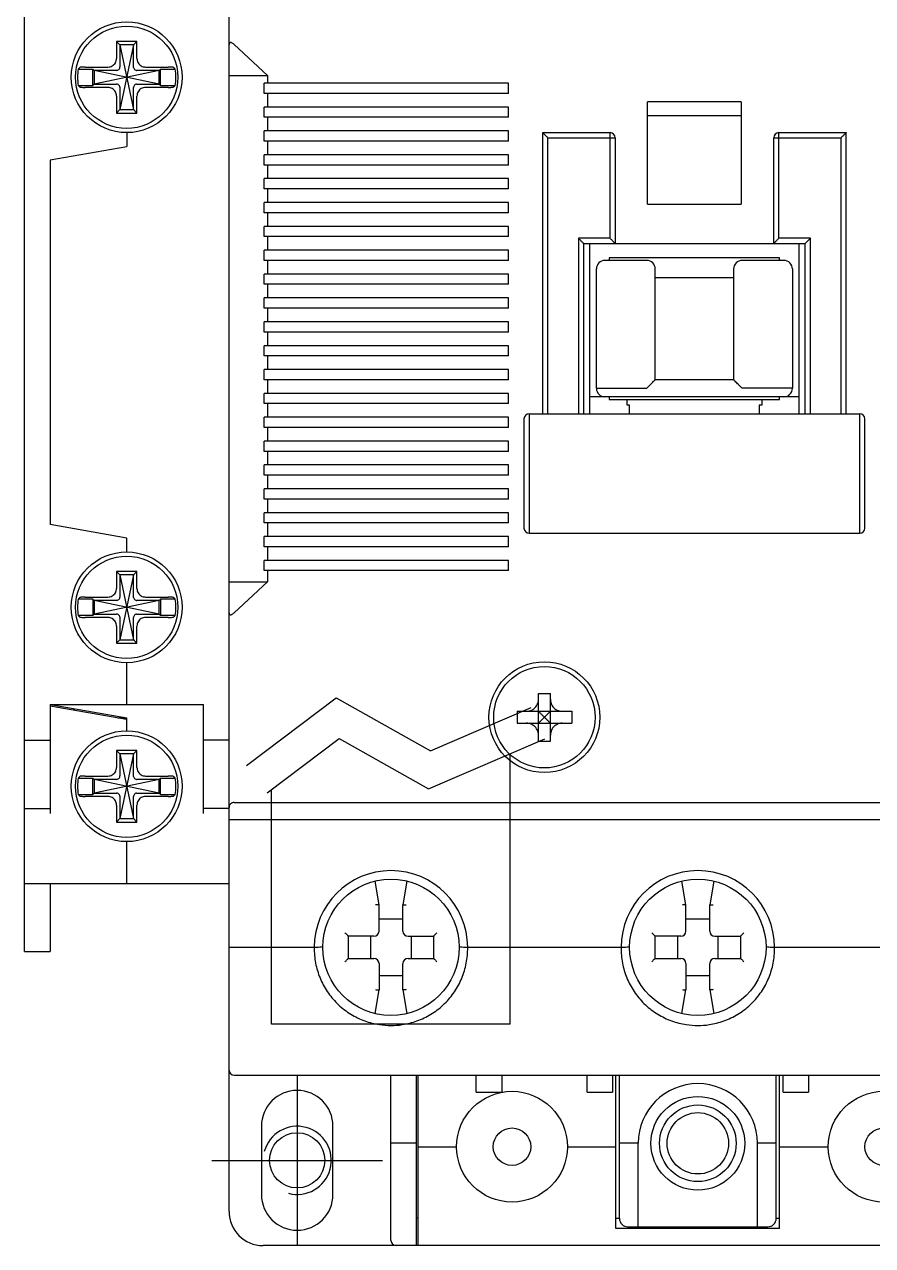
# Model space of a CAD drawing. Header units: millimetres. Extents: x 24815 to 36799, y -9299 to 5469.
# Drawn here: x 34431.9 to 34481.6, y 501.3 to 572.9 of the extents above; entities that cross this region are included whole.
import ezdxf

# ---------------------------------------------------------------- set-up
doc = ezdxf.new("R2010")
doc.units = ezdxf.units.MM
doc.linetypes.add('CENTER', pattern=[50.8, 31.75, -6.35, 6.35, -6.35])
doc.linetypes.add('PHANTOM2', pattern=[31.75, 15.875, -3.175, 3.175, -3.175, 3.175, -3.175])
doc.layers.add('CENTER', color=1, linetype='CENTER')
doc.layers.add('THIN', color=3, linetype='Continuous')

# ---------------------------------------------------------------- blocks, each defined once
blk = doc.blocks.new('A$C327261A5')
for p, q in [((-41.163, -30.32, 0), (-41.163, 71.68, 0)), ((-53.163, -15.07, 0), (-53.163, 56.43, 0)), ((-47.563, 38.13, 0), (-47.763, 38.33, 0)), ((-47.763, 38.33, 0), (-47.763, 37.335, 0)), ((-46.563, 38.33, 0), (-47.763, 38.33, 0)), ((-47.563, 38.13, 0), (-47.563, 36.832, 0)), ((-46.763, 38.13, 0), (-47.563, 34.33, 0)), ((-47.563, 38.13, 0), (-46.763, 34.33, 0)), ((-46.763, 38.13, 0), (-47.563, 38.13, 0)), ((-46.763, 38.13, 0), (-46.563, 38.33, 0)), ((-46.763, 36.832, 0), (-46.763, 38.13, 0)), ((-46.563, 37.335, 0), (-46.563, 38.33, 0)), ((-40.863, 38.152, 0), (-38.9, 36.33, 0)), ((-50.009, 36.71, 0), (-49.143, 36.71, 0)), ((-49.597, 36.83, 0), (-48.268, 36.83, 0)), ((-49.143, 35.75, 0), (-49.143, 36.71, 0)), ((-49.063, 36.63, 0), (-49.143, 36.71, 0)), ((-45.263, 36.63, 0), (-49.063, 35.83, 0)), ((-45.263, 35.83, 0), (-49.063, 36.63, 0)), ((-47.765, 36.63, 0), (-49.063, 36.63, 0)), ((-49.063, 36.63, 0), (-49.063, 35.83, 0)), ((-45.263, 36.63, 0), (-46.561, 36.63, 0)), ((-46.058, 36.83, 0), (-44.73, 36.83, 0)), ((-45.263, 36.63, 0), (-45.183, 36.71, 0)), ((-45.263, 35.83, 0), (-45.263, 36.63, 0)), ((-45.183, 36.71, 0), (-44.317, 36.71, 0)), ((-45.183, 35.75, 0), (-45.183, 36.71, 0)), ((-49.063, 35.83, 0), (-49.143, 35.75, 0)), ((-49.063, 35.83, 0), (-47.765, 35.83, 0)), ((-46.561, 35.83, 0), (-45.263, 35.83, 0)), ((-45.263, 35.83, 0), (-45.183, 35.75, 0)), ((-41.163, 36.33, 0), (-38.9, 36.33, 0)), ((-24.763, 35.88, 0), (-39.1, 35.88, 0)), ((-39.1, 35.28, 0), (-39.1, 35.88, 0)), ((-38.9, 36.33, 0), (-38.9, 35.88, 0)), ((-24.763, 35.28, 0), (-24.763, 35.88, 0)), ((-50.009, 35.75, 0), (-49.143, 35.75, 0)), ((-48.268, 35.63, 0), (-49.597, 35.63, 0)), ((-47.763, 35.125, 0), (-47.763, 34.13, 0)), ((-47.563, 35.628, 0), (-47.563, 34.33, 0)), ((-46.763, 34.33, 0), (-46.763, 35.628, 0)), ((-46.563, 34.13, 0), (-46.563, 35.125, 0)), ((-44.73, 35.63, 0), (-46.058, 35.63, 0)), ((-45.183, 35.75, 0), (-44.317, 35.75, 0)), ((-24.763, 35.28, 0), (-39.1, 35.28, 0)), ((-38.9, 35.28, 0), (-38.9, 34.48, 0)), ((-24.763, 34.48, 0), (-39.1, 34.48, 0)), ((-39.1, 33.88, 0), (-39.1, 34.48, 0)), ((-24.763, 33.88, 0), (-24.763, 34.48, 0)), ((-16.613, 28.78, 0), (-16.613, 34.789, 0)), ((-11.113, 34.789, 0), (-16.613, 34.789, 0)), ((-11.113, 34.789, 0), (-11.113, 28.78, 0)), ((-47.563, 34.33, 0), (-47.763, 34.13, 0)), ((-47.763, 34.13, 0), (-46.563, 34.13, 0)), ((-47.563, 34.33, 0), (-46.763, 34.33, 0)), ((-46.763, 34.33, 0), (-46.563, 34.13, 0)), ((-24.763, 33.88, 0), (-39.1, 33.88, 0)), ((-38.9, 33.88, 0), (-38.9, 33.08, 0)), ((-16.613, 33.98, 0), (-11.113, 33.98, 0)), ((-47.163, 32.98, 0), (-47.163, 32.174, 0)), ((-24.763, 33.08, 0), (-39.1, 33.08, 0)), ((-39.1, 32.48, 0), (-39.1, 33.08, 0)), ((-24.763, 32.48, 0), (-24.763, 33.08, 0)), ((-22.763, 16.48, 0), (-22.763, 32.98, 0)), ((-22.763, 32.98, 0), (-18.813, 32.98, 0)), ((-18.813, 26.78, 0), (-18.813, 32.98, 0)), ((-8.913, 26.78, 0), (-8.913, 32.98, 0)), ((-8.913, 32.98, 0), (-4.963, 32.98, 0)), ((-4.963, 16.48, 0), (-4.963, 32.98, 0)), ((-24.763, 32.48, 0), (-39.1, 32.48, 0)), ((-38.9, 32.48, 0), (-38.9, 31.68, 0)), ((-22.463, 16.48, 0), (-22.463, 32.68, 0)), ((-22.463, 32.68, 0), (-18.513, 32.68, 0)), ((-18.513, 32.68, 0), (-18.513, 26.48, 0)), ((-9.213, 26.48, 0), (-9.213, 32.68, 0)), ((-9.213, 32.68, 0), (-5.263, 32.68, 0)), ((-5.263, 16.48, 0), (-5.263, 32.68, 0)), ((-51.663, 31.38, 0), (-47.163, 32.174, 0)), ((-24.763, 31.68, 0), (-39.1, 31.68, 0)), ((-39.1, 31.08, 0), (-39.1, 31.68, 0)), ((-24.763, 31.08, 0), (-24.763, 31.68, 0)), ((-51.663, 31.38, 0), (-51.663, 9.98, 0)), ((-24.763, 31.08, 0), (-39.1, 31.08, 0)), ((-38.9, 31.08, 0), (-38.9, 30.28, 0)), ((-24.763, 30.28, 0), (-39.1, 30.28, 0)), ((-39.1, 29.68, 0), (-39.1, 30.28, 0)), ((-24.763, 29.68, 0), (-24.763, 30.28, 0)), ((-24.763, 29.68, 0), (-39.1, 29.68, 0)), ((-38.9, 29.68, 0), (-38.9, 28.88, 0)), ((-24.763, 28.88, 0), (-39.1, 28.88, 0)), ((-39.1, 28.28, 0), (-39.1, 28.88, 0)), ((-24.763, 28.28, 0), (-24.763, 28.88, 0)), ((-16.613, 28.78, 0), (-11.113, 28.78, 0)), ((-24.763, 28.28, 0), (-39.1, 28.28, 0)), ((-38.9, 28.28, 0), (-38.9, 27.48, 0)), ((-24.763, 27.48, 0), (-39.1, 27.48, 0)), ((-39.1, 26.88, 0), (-39.1, 27.48, 0)), ((-24.763, 26.88, 0), (-24.763, 27.48, 0)), ((-24.763, 26.88, 0), (-39.1, 26.88, 0)), ((-38.9, 26.88, 0), (-38.9, 26.08, 0)), ((-20.663, 26.78, 0), (-20.663, 16.48, 0)), ((-18.813, 26.78, 0), (-20.663, 26.78, 0)), ((-7.063, 26.78, 0), (-8.913, 26.78, 0)), ((-7.063, 16.48, 0), (-7.063, 26.78, 0)), ((-24.763, 26.08, 0), (-39.1, 26.08, 0)), ((-39.1, 25.48, 0), (-39.1, 26.08, 0)), ((-24.763, 25.48, 0), (-24.763, 26.08, 0)), ((-20.363, 26.48, 0), (-20.363, 16.48, 0)), ((-20.363, 26.48, 0), (-7.363, 26.48, 0)), ((-20.013, 26.48, 0), (-20.013, 16.48, 0)), ((-7.713, 16.48, 0), (-7.713, 26.48, 0)), ((-7.363, 16.48, 0), (-7.363, 26.48, 0)), ((-24.763, 25.48, 0), (-39.1, 25.48, 0)), ((-38.9, 25.48, 0), (-38.9, 24.68, 0)), ((-16.663, 25.48, 0), (-19.113, 25.48, 0)), ((-18.863, 25.63, 0), (-18.863, 25.48, 0)), ((-8.863, 25.63, 0), (-18.863, 25.63, 0)), ((-8.613, 25.48, 0), (-11.063, 25.48, 0)), ((-8.863, 25.48, 0), (-8.863, 25.63, 0)), ((-24.763, 24.68, 0), (-39.1, 24.68, 0)), ((-39.1, 24.08, 0), (-39.1, 24.68, 0)), ((-24.763, 24.08, 0), (-24.763, 24.68, 0)), ((-19.613, 17.98, 0), (-19.613, 24.98, 0)), ((-16.163, 18.48, 0), (-16.163, 24.98, 0)), ((-16.163, 24.48, 0), (-11.563, 24.48, 0)), ((-11.563, 24.98, 0), (-11.563, 18.48, 0)), ((-8.113, 24.98, 0), (-8.113, 17.98, 0)), ((-24.763, 24.08, 0), (-39.1, 24.08, 0)), ((-38.9, 24.08, 0), (-38.9, 23.28, 0)), ((-24.763, 23.28, 0), (-39.1, 23.28, 0)), ((-39.1, 22.68, 0), (-39.1, 23.28, 0)), ((-24.763, 22.68, 0), (-24.763, 23.28, 0)), ((-24.763, 22.68, 0), (-39.1, 22.68, 0)), ((-38.9, 22.68, 0), (-38.9, 21.88, 0)), ((-24.763, 21.88, 0), (-39.1, 21.88, 0)), ((-39.1, 21.28, 0), (-39.1, 21.88, 0)), ((-24.763, 21.28, 0), (-24.763, 21.88, 0)), ((-24.763, 21.28, 0), (-39.1, 21.28, 0)), ((-38.9, 21.28, 0), (-38.9, 20.48, 0)), ((-24.763, 20.48, 0), (-39.1, 20.48, 0)), ((-39.1, 19.88, 0), (-39.1, 20.48, 0)), ((-24.763, 19.88, 0), (-24.763, 20.48, 0)), ((-24.763, 19.88, 0), (-39.1, 19.88, 0)), ((-38.9, 19.88, 0), (-38.9, 19.08, 0)), ((-24.763, 19.08, 0), (-39.1, 19.08, 0)), ((-39.1, 18.48, 0), (-39.1, 19.08, 0)), ((-24.763, 18.48, 0), (-24.763, 19.08, 0)), ((-24.763, 18.48, 0), (-39.1, 18.48, 0)), ((-38.9, 18.48, 0), (-38.9, 17.68, 0)), ((-19.613, 17.98, 0), (-16.663, 17.98, 0)), ((-11.563, 18.48, 0), (-16.163, 18.48, 0)), ((-8.113, 17.98, 0), (-11.063, 17.98, 0)), ((-24.763, 17.68, 0), (-39.1, 17.68, 0)), ((-39.1, 17.08, 0), (-39.1, 17.68, 0)), ((-24.763, 17.08, 0), (-24.763, 17.68, 0)), ((-7.713, 17.48, 0), (-20.013, 17.48, 0)), ((-18.863, 17.48, 0), (-18.863, 17.33, 0)), ((-18.863, 17.33, 0), (-8.863, 17.33, 0)), ((-17.813, 16.98, 0), (-17.813, 17.33, 0)), ((-9.913, 17.33, 0), (-9.913, 16.98, 0)), ((-8.863, 17.33, 0), (-8.863, 17.48, 0)), ((-24.763, 17.08, 0), (-39.1, 17.08, 0)), ((-38.9, 17.08, 0), (-38.9, 16.28, 0)), ((-23.563, 16.48, 0), (-23.563, 9.48, 0)), ((-23.563, 16.48, 0), (-4.163, 16.48, 0)), ((-17.663, 16.98, 0), (-17.813, 16.98, 0)), ((-17.663, 16.48, 0), (-17.663, 16.98, 0)), ((-9.913, 16.98, 0), (-10.063, 16.98, 0)), ((-10.063, 16.98, 0), (-10.063, 16.48, 0)), ((-4.163, 9.48, 0), (-4.163, 16.48, 0)), ((-24.763, 16.28, 0), (-39.1, 16.28, 0)), ((-39.1, 15.68, 0), (-39.1, 16.28, 0)), ((-24.763, 15.68, 0), (-24.763, 16.28, 0)), ((-23.863, 16.18, 0), (-23.863, 9.78, 0)), ((-3.863, 9.78, 0), (-3.863, 16.18, 0)), ((-24.763, 15.68, 0), (-39.1, 15.68, 0)), ((-38.9, 15.68, 0), (-38.9, 14.88, 0)), ((-24.763, 14.88, 0), (-39.1, 14.88, 0)), ((-39.1, 14.28, 0), (-39.1, 14.88, 0)), ((-24.763, 14.28, 0), (-24.763, 14.88, 0)), ((-24.763, 14.28, 0), (-39.1, 14.28, 0)), ((-38.9, 14.28, 0), (-38.9, 13.48, 0)), ((-24.763, 13.48, 0), (-39.1, 13.48, 0)), ((-39.1, 12.88, 0), (-39.1, 13.48, 0)), ((-24.763, 12.88, 0), (-24.763, 13.48, 0)), ((-24.763, 12.88, 0), (-39.1, 12.88, 0)), ((-38.9, 12.88, 0), (-38.9, 12.08, 0)), ((-24.763, 12.08, 0), (-39.1, 12.08, 0)), ((-39.1, 11.48, 0), (-39.1, 12.08, 0)), ((-24.763, 11.48, 0), (-39.1, 11.48, 0)), ((-38.9, 11.48, 0), (-38.9, 10.68, 0)), ((-24.763, 11.48, 0), (-24.763, 12.08, 0)), ((-24.763, 10.68, 0), (-39.1, 10.68, 0)), ((-39.1, 10.08, 0), (-39.1, 10.68, 0)), ((-24.763, 10.08, 0), (-39.1, 10.08, 0)), ((-38.9, 10.08, 0), (-38.9, 9.28, 0)), ((-24.763, 10.08, 0), (-24.763, 10.68, 0)), ((-47.163, 9.187, 0), (-51.663, 9.98, 0)), ((-23.563, 9.48, 0), (-4.163, 9.48, 0)), ((-47.163, 8.38, 0), (-47.163, 9.187, 0)), ((-24.763, 9.28, 0), (-39.1, 9.28, 0)), ((-39.1, 8.68, 0), (-39.1, 9.28, 0)), ((-24.763, 8.68, 0), (-39.1, 8.68, 0)), ((-38.9, 8.68, 0), (-38.9, 7.88, 0)), ((-24.763, 8.68, 0), (-24.763, 9.28, 0)), ((-47.563, 7.03, 0), (-47.763, 7.23, 0)), ((-47.763, 7.23, 0), (-47.763, 6.235, 0)), ((-46.563, 7.23, 0), (-47.763, 7.23, 0)), ((-46.763, 7.03, 0), (-46.563, 7.23, 0)), ((-46.563, 6.235, 0), (-46.563, 7.23, 0)), ((-24.763, 7.88, 0), (-39.1, 7.88, 0)), ((-39.1, 7.28, 0), (-39.1, 7.88, 0)), ((-24.763, 7.28, 0), (-39.1, 7.28, 0)), ((-38.9, 7.28, 0), (-38.9, 6.63, 0)), ((-24.763, 7.28, 0), (-24.763, 7.88, 0)), ((-47.563, 7.03, 0), (-46.763, 3.23, 0)), ((-46.763, 7.03, 0), (-47.563, 3.23, 0)), ((-46.763, 7.03, 0), (-47.563, 7.03, 0)), ((-47.563, 7.03, 0), (-47.563, 5.732, 0)), ((-46.763, 5.732, 0), (-46.763, 7.03, 0)), ((-41.163, 6.63, 0), (-38.9, 6.63, 0)), ((-38.9, 6.63, 0), (-40.863, 4.809, 0)), ((-49.143, 5.61, 0), (-50.009, 5.61, 0)), ((-49.597, 5.73, 0), (-48.268, 5.73, 0)), ((-49.143, 5.61, 0), (-49.143, 4.65, 0)), ((-49.063, 5.53, 0), (-49.143, 5.61, 0)), ((-45.263, 4.73, 0), (-49.063, 5.53, 0)), ((-45.263, 5.53, 0), (-49.063, 4.73, 0)), ((-47.765, 5.53, 0), (-49.063, 5.53, 0)), ((-49.063, 5.53, 0), (-49.063, 4.73, 0)), ((-45.263, 5.53, 0), (-46.561, 5.53, 0)), ((-46.058, 5.73, 0), (-44.73, 5.73, 0)), ((-45.263, 5.53, 0), (-45.183, 5.61, 0)), ((-45.263, 4.73, 0), (-45.263, 5.53, 0)), ((-44.317, 5.61, 0), (-45.183, 5.61, 0)), ((-45.183, 5.61, 0), (-45.183, 4.65, 0)), ((-49.143, 4.65, 0), (-50.009, 4.65, 0)), ((-48.268, 4.53, 0), (-49.597, 4.53, 0)), ((-49.063, 4.73, 0), (-49.143, 4.65, 0)), ((-49.063, 4.73, 0), (-47.765, 4.73, 0)), ((-47.563, 4.528, 0), (-47.563, 3.23, 0)), ((-46.763, 3.23, 0), (-46.763, 4.528, 0)), ((-46.561, 4.73, 0), (-45.263, 4.73, 0)), ((-44.73, 4.53, 0), (-46.058, 4.53, 0)), ((-45.263, 4.73, 0), (-45.183, 4.65, 0)), ((-44.317, 4.65, 0), (-45.183, 4.65, 0)), ((-47.763, 4.025, 0), (-47.763, 3.03, 0)), ((-46.563, 3.03, 0), (-46.563, 4.025, 0)), ((-47.563, 3.23, 0), (-47.763, 3.03, 0)), ((-47.763, 3.03, 0), (-46.563, 3.03, 0)), ((-47.563, 3.23, 0), (-46.763, 3.23, 0)), ((-46.763, 3.23, 0), (-46.563, 3.03, 0)), ((-47.163, -0.57, 0), (-47.163, 1.88, 0)), ((-23.013, 0.08, 0), (-22.313, 0.08, 0)), ((-23.013, -2.72, 0), (-23.013, 0.08, 0)), ((-22.313, -2.72, 0), (-22.313, 0.08, 0)), ((-51.663, -0.57, 0), (-51.663, -6.97, 0)), ((-51.663, -0.57, 0), (-42.663, -0.57, 0)), ((-51.195, -0.752, 0), (-51.663, -0.67, 0)), ((-51.646, -0.573, 0), (-51.178, -0.655, 0)), ((-51.178, -0.655, 0), (-47.163, -1.363, 0)), ((-42.663, -6.97, 0), (-42.663, -0.57, 0)), ((-47.18, -1.46, 0), (-51.195, -0.752, 0)), ((-47.163, -1.37, 0), (-47.693, -1.37, 0)), ((-47.163, -2.12, 0), (-47.163, -1.363, 0)), ((-24.263, -0.97, 0), (-21.063, -0.97, 0)), ((-24.263, -0.97, 0), (-24.263, -1.67, 0)), ((-21.063, -0.97, 0), (-21.063, -1.67, 0)), ((-47.163, -1.463, 0), (-47.18, -1.46, 0)), ((-24.263, -1.67, 0), (-21.063, -1.67, 0)), ((-53.163, -2.67, 0), (-51.663, -2.67, 0)), ((-41.163, -2.67, 0), (-42.663, -2.67, 0)), ((-23.013, -2.72, 0), (-22.313, -2.72, 0)), ((-47.763, -3.27, 0), (-47.763, -4.265, 0)), ((-47.563, -3.47, 0), (-47.763, -3.27, 0)), ((-46.563, -3.27, 0), (-47.763, -3.27, 0)), ((-47.563, -3.47, 0), (-47.563, -4.768, 0)), ((-46.763, -3.47, 0), (-47.563, -7.27, 0)), ((-47.563, -3.47, 0), (-46.763, -7.27, 0)), ((-46.763, -3.47, 0), (-47.563, -3.47, 0)), ((-46.763, -3.47, 0), (-46.563, -3.27, 0)), ((-46.763, -4.768, 0), (-46.763, -3.47, 0)), ((-46.563, -4.265, 0), (-46.563, -3.27, 0)), ((-50.009, -4.89, 0), (-49.143, -4.89, 0)), ((-49.597, -4.77, 0), (-48.268, -4.77, 0)), ((-49.143, -5.85, 0), (-49.143, -4.89, 0)), ((-49.063, -4.97, 0), (-49.143, -4.89, 0)), ((-45.263, -4.97, 0), (-49.063, -5.77, 0)), ((-45.263, -5.77, 0), (-49.063, -4.97, 0)), ((-47.765, -4.97, 0), (-49.063, -4.97, 0)), ((-49.063, -4.97, 0), (-49.063, -5.77, 0)), ((-45.263, -4.97, 0), (-46.561, -4.97, 0)), ((-46.058, -4.77, 0), (-44.73, -4.77, 0)), ((-45.263, -4.97, 0), (-45.183, -4.89, 0)), ((-45.263, -5.77, 0), (-45.263, -4.97, 0)), ((-45.183, -4.89, 0), (-44.317, -4.89, 0)), ((-45.183, -5.85, 0), (-45.183, -4.89, 0)), ((-50.009, -5.85, 0), (-49.143, -5.85, 0)), ((-48.268, -5.97, 0), (-49.597, -5.97, 0)), ((-49.063, -5.77, 0), (-49.143, -5.85, 0)), ((-49.063, -5.77, 0), (-47.765, -5.77, 0)), ((-47.563, -5.972, 0), (-47.563, -7.27, 0)), ((-46.763, -7.27, 0), (-46.763, -5.972, 0)), ((-46.561, -5.77, 0), (-45.263, -5.77, 0)), ((-44.73, -5.97, 0), (-46.058, -5.97, 0)), ((-45.263, -5.77, 0), (-45.183, -5.85, 0)), ((-45.183, -5.85, 0), (-44.317, -5.85, 0)), ((-40.863, -6.32, 0), (13.537, -6.32, 0)), ((-53.163, -6.67, 0), (-51.663, -6.67, 0)), ((-47.763, -6.475, 0), (-47.763, -7.47, 0)), ((-46.563, -7.47, 0), (-46.563, -6.475, 0)), ((-41.163, -6.67, 0), (-42.663, -6.67, 0)), ((-47.563, -7.27, 0), (-47.763, -7.47, 0)), ((-47.763, -7.47, 0), (-46.563, -7.47, 0)), ((-47.563, -7.27, 0), (-46.763, -7.27, 0)), ((-46.763, -7.27, 0), (-46.563, -7.47, 0)), ((-41.163, -7.32, 0), (13.837, -7.32, 0)), ((-47.163, -11.07, 0), (-47.163, -8.62, 0)), ((-53.163, -11.07, 0), (-41.163, -11.07, 0)), ((-51.663, -11.07, 0), (-51.663, -15.07, 0)), ((-32.363, -12.32, 0), (-32.595, -10.944, 0)), ((-30.732, -10.944, 0), (-30.963, -12.32, 0)), ((-14.363, -12.32, 0), (-14.595, -10.944, 0)), ((-12.732, -10.944, 0), (-12.963, -12.32, 0)), ((-32.363, -13.87, 0), (-32.363, -12.32, 0)), ((-30.963, -13.87, 0), (-30.963, -12.32, 0)), ((-14.363, -13.87, 0), (-14.363, -12.32, 0)), ((-12.963, -13.87, 0), (-12.963, -12.32, 0)), ((-30.963, -13.17, 0), (-32.363, -13.17, 0)), ((-12.963, -13.17, 0), (-14.363, -13.17, 0)), ((-32.663, -14.17, 0), (-34.163, -14.17, 0)), ((-34.163, -15.47, 0), (-34.163, -14.17, 0)), ((-32.863, -14.17, 0), (-32.863, -15.47, 0)), ((-30.663, -14.17, 0), (-29.163, -14.17, 0)), ((-30.463, -15.47, 0), (-30.463, -14.17, 0)), ((-29.163, -14.17, 0), (-29.163, -15.47, 0)), ((-14.663, -14.17, 0), (-16.163, -14.17, 0)), ((-16.163, -15.47, 0), (-16.163, -14.17, 0)), ((-14.863, -14.17, 0), (-14.863, -15.47, 0)), ((-12.663, -14.17, 0), (-11.163, -14.17, 0)), ((-12.463, -15.47, 0), (-12.463, -14.17, 0)), ((-11.163, -14.17, 0), (-11.163, -15.47, 0)), ((-40.863, -14.82, 0), (-36.163, -14.82, 0)), ((-27.163, -14.82, 0), (-18.163, -14.82, 0)), ((-9.163, -14.82, 0), (-0.163, -14.82, 0)), ((-53.163, -15.07, 0), (-51.663, -15.07, 0)), ((-34.163, -15.47, 0), (-32.663, -15.47, 0)), ((-30.663, -15.47, 0), (-29.163, -15.47, 0)), ((-16.163, -15.47, 0), (-14.663, -15.47, 0)), ((-12.663, -15.47, 0), (-11.163, -15.47, 0)), ((-32.363, -15.77, 0), (-32.363, -17.32, 0)), ((-32.363, -16.47, 0), (-30.963, -16.47, 0)), ((-30.963, -17.32, 0), (-30.963, -15.77, 0)), ((-14.363, -15.77, 0), (-14.363, -17.32, 0)), ((-14.363, -16.47, 0), (-12.963, -16.47, 0)), ((-12.963, -17.32, 0), (-12.963, -15.77, 0)), ((-32.594, -18.695, 0), (-32.363, -17.32, 0)), ((-30.963, -17.32, 0), (-30.732, -18.695, 0)), ((-14.594, -18.695, 0), (-14.363, -17.32, 0)), ((-12.963, -17.32, 0), (-12.732, -18.695, 0)), ((-40.863, -22.32, 0), (13.537, -22.32, 0)), ((-31.663, -32.02, 0), (-31.663, -22.32, 0)), ((-30.163, -32.32, 0), (-30.163, -22.32, 0)), ((-30.063, -32.32, 0), (-30.063, -22.32, 0)), ((-26.663, -23.32, 0), (-26.663, -22.32, 0)), ((-25.163, -22.32, 0), (-25.163, -23.32, 0)), ((-20.163, -23.32, 0), (-20.163, -22.32, 0)), ((-18.663, -22.32, 0), (-18.663, -23.32, 0)), ((-18.463, -31.32, 0), (-18.463, -22.32, 0)), ((-18.263, -30.72, 0), (-18.263, -22.32, 0)), ((-9.063, -30.72, 0), (-9.063, -22.32, 0)), ((-8.863, -31.32, 0), (-8.863, -22.32, 0)), ((-8.663, -23.32, 0), (-8.663, -22.32, 0)), ((-7.163, -22.32, 0), (-7.163, -23.32, 0)), ((-26.663, -23.32, 0), (-25.163, -23.32, 0)), ((-20.163, -23.32, 0), (-18.663, -23.32, 0)), ((-8.663, -23.32, 0), (-7.163, -23.32, 0)), ((-39.263, -25.32, 0), (-39.263, -29.32, 0)), ((-35.063, -29.32, 0), (-35.063, -25.32, 0)), ((-30.163, -26.32, 0), (-31.663, -26.32, 0)), ((-17.163, -26.32, 0), (-18.263, -26.32, 0)), ((-17.163, -31.22, 0), (-17.163, -26.32, 0)), ((-9.063, -26.32, 0), (-10.163, -26.32, 0)), ((-10.163, -31.22, 0), (-10.163, -26.32, 0)), ((-30.063, -26.52, 0), (-27.813, -26.52, 0)), ((-21.313, -26.52, 0), (-18.463, -26.52, 0)), ((-8.863, -26.52, 0), (-6.013, -26.52, 0)), ((-30.063, -30.72, 0), (-30.163, -30.72, 0)), ((-18.463, -30.72, 0), (-18.263, -30.72, 0)), ((-9.063, -30.72, 0), (-8.863, -30.72, 0)), ((-8.863, -31.32, 0), (-18.463, -31.32, 0)), ((-17.763, -31.22, 0), (-9.563, -31.22, 0)), ((11.837, -32.32, 0), (-39.163, -32.32, 0))]:
    blk.add_line(p, q)
at = {"color": 6, "linetype": 'PHANTOM2'}
for p, q in [((-24.663, -19.323, 0), (-24.663, -3.455, 0)), ((-38.663, -19.323, 0), (-38.663, -5.558, 0)), ((-24.663, -19.323, 0), (-38.663, -19.323, 0))]:
    blk.add_line(p, q, dxfattribs=at)
at = {"color": 6, "linetype": 'PHANTOM2', "elevation": 0}
for points in [[(-40.133, -4.162), (-34.868, -0.184), (-29.338, -3.29), (-23.434, -0.748)], [(-38.928, -5.758), (-34.706, -2.568), (-29.456, -5.518), (-22.643, -2.585)]]:
    blk.add_lwpolyline(points, dxfattribs=at)
for centre, radius in [((-47.163, 36.23, 0), 3.25), ((-47.163, 36.23, 0), 3), ((-47.163, 5.13, 0), 3.25), ((-47.163, 5.13, 0), 3), ((-22.663, -1.32, 0), 3.25), ((-22.663, -1.32, 0), 2.975), ((-47.163, -5.37, 0), 3.25), ((-47.163, -5.37, 0), 3), ((-31.663, -14.82, 0), 4), ((-13.663, -14.82, 0), 4), ((-24.563, -26.52, 0), 3.25), ((-13.663, -26.32, 0), 2.75), ((-2.763, -26.52, 0), 3.25), ((-13.663, -26.32, 0), 2.25), ((-13.663, -26.32, 0), 1.8), ((-24.563, -26.52, 0), 1.1), ((-2.763, -26.52, 0), 1.1)]:
    blk.add_circle(centre, radius)
for centre, radius, start, end in [((-47.163, 36.23, 0), 2.886, 170.42695, 189.57306), ((-47.163, 36.23, 0), 2.886, 350.42695, 9.57302), ((-18.813, 32.68, 0), 0.3, 0, 90), ((-8.913, 32.68, 0), 0.3, 90, 180), ((-19.113, 24.98, 0), 0.5, 90, 180), ((-16.663, 24.98, 0), 0.5, 0, 90), ((-11.063, 24.98, 0), 0.5, 90, 180), ((-8.613, 24.98, 0), 0.5, 0, 90), ((-19.113, 17.98, 0), 0.5, 180, 270), ((-8.613, 17.98, 0), 0.5, 270, 0), ((-23.563, 16.18, 0), 0.3, 90, 180), ((-4.163, 16.18, 0), 0.3, 0, 90), ((-23.563, 9.78, 0), 0.3, 180, 270), ((-4.163, 9.78, 0), 0.3, 270, 0), ((-47.163, 5.13, 0), 2.886, 170.42695, 189.57306), ((-47.163, 5.13, 0), 2.886, 350.42695, 9.57302), ((-50.663, -0.633, 0), 0.5, 324.62111, 337.12219), ((-47.163, -5.37, 0), 2.886, 170.42695, 189.57306), ((-47.163, -5.37, 0), 2.886, 350.42695, 9.57302), ((-31.663, -14.82, 0), 4.5, 0, 180), ((-13.663, -14.82, 0), 4.5, 0, 180), ((-32.663, -13.87, 0), 0.3, 270, 0), ((-30.663, -13.87, 0), 0.3, 180, 270), ((-14.663, -13.87, 0), 0.3, 270, 0), ((-12.663, -13.87, 0), 0.3, 180, 270), ((-32.663, -15.77, 0), 0.3, 0, 90), ((-30.663, -15.77, 0), 0.3, 90, 180), ((-14.663, -15.77, 0), 0.3, 0, 90), ((-12.663, -15.77, 0), 0.3, 90, 180), ((-40.863, -22.02, 0), 0.3, 180, 270), ((-13.663, -26.32, 0), 3.5, 0, 180), ((-37.163, -25.32, 0), 2.1, 0, 180), ((-37.163, -29.32, 0), 2.1, 180, 0), ((-39.163, -30.32, 0), 2, 180, 270), ((-17.763, -30.72, 0), 0.5, 180, 270), ((-9.563, -30.72, 0), 0.5, 270, 0), ((-31.363, -32.02, 0), 0.3, 180, 270)]:
    blk.add_arc(centre, radius, start, end)
for points, start_tangent, end_tangent in [([(-40.863, 38.152, 0), (-40.938, 38.212, 0), (-41.011, 38.253, 0), (-41.074, 38.267, 0), (-41.122, 38.254, 0), (-41.153, 38.214, 0), (-41.163, 38.152, 0)], (-0.732974, 0.680257), (0, -1)), ([(-48.268, 36.83, 0), (-48.013, 36.897, 0), (-47.83, 37.08, 0), (-47.763, 37.335, 0)], (1, 0), (0, 1)), ([(-46.563, 37.335, 0), (-46.496, 37.08, 0), (-46.313, 36.897, 0), (-46.058, 36.83, 0)], (0, -1), (1, 0)), ([(-49.909, 36.803, 0), (-49.943, 36.772, 0), (-49.976, 36.741, 0), (-50.009, 36.71, 0)], (-0.740614, -0.671931), (-0.726063, -0.687628)), ([(-49.597, 36.83, 0), (-49.744, 36.827, 0), (-49.858, 36.817, 0), (-49.909, 36.803, 0)], (-1, 0), (-0.740614, -0.671931)), ([(-47.741, 36.632, 0), (-47.749, 36.631, 0), (-47.757, 36.63, 0), (-47.765, 36.63, 0)], (-0.99042, -0.138088), (-1, 0)), ([(-47.741, 36.632, 0), (-47.659, 36.663, 0), (-47.596, 36.726, 0), (-47.565, 36.808, 0)], (0.99042, 0.138088), (0.138088, 0.99042)), ([(-47.565, 36.808, 0), (-47.564, 36.816, 0), (-47.563, 36.824, 0), (-47.563, 36.832, 0)], (0.138088, 0.99042), (0, 1)), ([(-46.761, 36.808, 0), (-46.762, 36.816, 0), (-46.763, 36.824, 0), (-46.763, 36.832, 0)], (-0.138088, 0.99042), (0, 1)), ([(-46.761, 36.808, 0), (-46.73, 36.726, 0), (-46.667, 36.663, 0), (-46.585, 36.632, 0)], (0.138088, -0.99042), (0.99042, -0.138088)), ([(-46.585, 36.632, 0), (-46.577, 36.631, 0), (-46.569, 36.63, 0), (-46.561, 36.63, 0)], (0.99042, -0.138088), (1, 0)), ([(-44.417, 36.803, 0), (-44.469, 36.817, 0), (-44.582, 36.827, 0), (-44.73, 36.83, 0)], (-0.740614, 0.671931), (-1, 0)), ([(-44.317, 36.71, 0), (-44.35, 36.741, 0), (-44.383, 36.772, 0), (-44.417, 36.803, 0)], (-0.726063, 0.687628), (-0.740614, 0.671931)), ([(-47.741, 35.829, 0), (-47.749, 35.83, 0), (-47.757, 35.83, 0), (-47.765, 35.83, 0)], (-0.99042, 0.138088), (-1, 0)), ([(-47.565, 35.653, 0), (-47.596, 35.734, 0), (-47.659, 35.798, 0), (-47.741, 35.829, 0)], (-0.138088, 0.99042), (-0.99042, 0.138088)), ([(-46.585, 35.829, 0), (-46.667, 35.798, 0), (-46.73, 35.734, 0), (-46.761, 35.653, 0)], (-0.99042, -0.138088), (-0.138088, -0.99042)), ([(-46.585, 35.829, 0), (-46.577, 35.83, 0), (-46.569, 35.83, 0), (-46.561, 35.83, 0)], (0.99042, 0.138088), (1, 0)), ([(-50.009, 35.75, 0), (-49.976, 35.719, 0), (-49.943, 35.688, 0), (-49.909, 35.658, 0)], (0.726063, -0.687628), (0.740614, -0.671931)), ([(-49.909, 35.658, 0), (-49.858, 35.644, 0), (-49.744, 35.634, 0), (-49.597, 35.63, 0)], (0.740614, -0.671931), (1, 0)), ([(-47.763, 35.125, 0), (-47.83, 35.38, 0), (-48.013, 35.563, 0), (-48.268, 35.63, 0)], (0, 1), (-1, 0)), ([(-47.565, 35.653, 0), (-47.564, 35.645, 0), (-47.563, 35.637, 0), (-47.563, 35.628, 0)], (0.138088, -0.99042), (0, -1)), ([(-46.761, 35.653, 0), (-46.762, 35.645, 0), (-46.763, 35.637, 0), (-46.763, 35.628, 0)], (-0.138088, -0.99042), (0, -1)), ([(-46.058, 35.63, 0), (-46.313, 35.564, 0), (-46.496, 35.381, 0), (-46.563, 35.125, 0)], (-1, 0), (0, -1)), ([(-44.73, 35.63, 0), (-44.582, 35.634, 0), (-44.469, 35.644, 0), (-44.417, 35.658, 0)], (1, 0), (0.740614, 0.671931)), ([(-44.417, 35.658, 0), (-44.383, 35.688, 0), (-44.35, 35.719, 0), (-44.317, 35.75, 0)], (0.740614, 0.671931), (0.726063, 0.687628)), ([(-22.763, 32.98, 0), (-22.747, 32.964, 0), (-22.708, 32.925, 0), (-22.655, 32.872, 0), (-22.594, 32.811, 0), (-22.528, 32.746, 0), (-22.463, 32.68, 0)], (0.707107, -0.707107), (0.707107, -0.707107)), ([(-4.963, 32.98, 0), (-4.979, 32.964, 0), (-5.018, 32.925, 0), (-5.071, 32.872, 0), (-5.132, 32.811, 0), (-5.198, 32.746, 0), (-5.263, 32.68, 0)], (-0.707107, -0.707107), (-0.707107, -0.707107)), ([(-20.363, 26.48, 0), (-20.379, 26.496, 0), (-20.418, 26.535, 0), (-20.471, 26.588, 0), (-20.532, 26.65, 0), (-20.598, 26.715, 0), (-20.663, 26.78, 0)], (-0.707107, 0.707107), (-0.707107, 0.707107)), ([(-18.513, 26.48, 0), (-18.529, 26.496, 0), (-18.568, 26.535, 0), (-18.621, 26.588, 0), (-18.682, 26.65, 0), (-18.748, 26.715, 0), (-18.813, 26.78, 0)], (-0.707107, 0.707107), (-0.707107, 0.707107)), ([(-9.213, 26.48, 0), (-9.197, 26.496, 0), (-9.158, 26.535, 0), (-9.105, 26.588, 0), (-9.044, 26.65, 0), (-8.978, 26.715, 0), (-8.913, 26.78, 0)], (0.707107, 0.707107), (0.707107, 0.707107)), ([(-7.363, 26.48, 0), (-7.347, 26.496, 0), (-7.308, 26.535, 0), (-7.255, 26.588, 0), (-7.194, 26.65, 0), (-7.128, 26.715, 0), (-7.063, 26.78, 0)], (0.707107, 0.707107), (0.707107, 0.707107)), ([(-16.663, 17.98, 0), (-16.554, 18.089, 0), (-16.445, 18.198, 0), (-16.343, 18.3, 0), (-16.255, 18.389, 0), (-16.19, 18.454, 0), (-16.163, 18.48, 0)], (0.707107, 0.707107), (0.707107, 0.707107)), ([(-11.063, 17.98, 0), (-11.172, 18.089, 0), (-11.281, 18.198, 0), (-11.383, 18.3, 0), (-11.472, 18.389, 0), (-11.537, 18.454, 0), (-11.563, 18.48, 0)], (-0.707107, 0.707107), (-0.707107, 0.707107)), ([(-48.268, 5.73, 0), (-48.013, 5.797, 0), (-47.83, 5.98, 0), (-47.763, 6.235, 0)], (1, 0), (0, 1)), ([(-47.565, 5.708, 0), (-47.564, 5.716, 0), (-47.563, 5.724, 0), (-47.563, 5.732, 0)], (0.138088, 0.99042), (0, 1)), ([(-46.761, 5.708, 0), (-46.762, 5.716, 0), (-46.763, 5.724, 0), (-46.763, 5.732, 0)], (-0.138088, 0.99042), (0, 1)), ([(-46.563, 6.235, 0), (-46.496, 5.98, 0), (-46.313, 5.797, 0), (-46.058, 5.73, 0)], (0, -1), (1, 0)), ([(-49.909, 5.703, 0), (-49.943, 5.672, 0), (-49.976, 5.641, 0), (-50.009, 5.61, 0)], (-0.740614, -0.671931), (-0.726063, -0.687628)), ([(-49.597, 5.73, 0), (-49.744, 5.727, 0), (-49.858, 5.717, 0), (-49.909, 5.703, 0)], (-1, 0), (-0.740614, -0.671931)), ([(-47.741, 5.532, 0), (-47.749, 5.531, 0), (-47.757, 5.53, 0), (-47.765, 5.53, 0)], (-0.99042, -0.138088), (-1, 0)), ([(-47.741, 5.532, 0), (-47.659, 5.563, 0), (-47.596, 5.626, 0), (-47.565, 5.708, 0)], (0.99042, 0.138088), (0.138088, 0.99042)), ([(-46.761, 5.708, 0), (-46.73, 5.626, 0), (-46.667, 5.563, 0), (-46.585, 5.532, 0)], (0.138088, -0.99042), (0.99042, -0.138088)), ([(-46.585, 5.532, 0), (-46.577, 5.531, 0), (-46.569, 5.53, 0), (-46.561, 5.53, 0)], (0.99042, -0.138088), (1, 0)), ([(-44.417, 5.703, 0), (-44.469, 5.717, 0), (-44.582, 5.727, 0), (-44.73, 5.73, 0)], (-0.740614, 0.671931), (-1, 0)), ([(-44.317, 5.61, 0), (-44.35, 5.641, 0), (-44.383, 5.672, 0), (-44.417, 5.703, 0)], (-0.726063, 0.687628), (-0.740614, 0.671931)), ([(-50.009, 4.65, 0), (-49.976, 4.619, 0), (-49.943, 4.588, 0), (-49.909, 4.558, 0)], (0.726063, -0.687628), (0.740614, -0.671931)), ([(-49.909, 4.558, 0), (-49.858, 4.544, 0), (-49.744, 4.534, 0), (-49.597, 4.53, 0)], (0.740614, -0.671931), (1, 0)), ([(-47.763, 4.025, 0), (-47.83, 4.28, 0), (-48.013, 4.463, 0), (-48.268, 4.53, 0)], (0, 1), (-1, 0)), ([(-47.741, 4.729, 0), (-47.749, 4.73, 0), (-47.757, 4.73, 0), (-47.765, 4.73, 0)], (-0.99042, 0.138088), (-1, 0)), ([(-47.565, 4.553, 0), (-47.596, 4.634, 0), (-47.659, 4.698, 0), (-47.741, 4.729, 0)], (-0.138088, 0.99042), (-0.99042, 0.138088)), ([(-47.565, 4.553, 0), (-47.564, 4.545, 0), (-47.563, 4.537, 0), (-47.563, 4.528, 0)], (0.138088, -0.99042), (0, -1)), ([(-46.761, 4.553, 0), (-46.762, 4.545, 0), (-46.763, 4.537, 0), (-46.763, 4.528, 0)], (-0.138088, -0.99042), (0, -1)), ([(-46.585, 4.729, 0), (-46.667, 4.698, 0), (-46.73, 4.634, 0), (-46.761, 4.553, 0)], (-0.99042, -0.138088), (-0.138088, -0.99042)), ([(-46.585, 4.729, 0), (-46.577, 4.73, 0), (-46.569, 4.73, 0), (-46.561, 4.73, 0)], (0.99042, 0.138088), (1, 0)), ([(-46.058, 4.53, 0), (-46.313, 4.464, 0), (-46.496, 4.281, 0), (-46.563, 4.025, 0)], (-1, 0), (0, -1)), ([(-44.73, 4.53, 0), (-44.582, 4.534, 0), (-44.469, 4.544, 0), (-44.417, 4.558, 0)], (1, 0), (0.740614, 0.671931)), ([(-44.417, 4.558, 0), (-44.383, 4.588, 0), (-44.35, 4.619, 0), (-44.317, 4.65, 0)], (0.740614, 0.671931), (0.726063, 0.687628)), ([(-41.163, 4.809, 0), (-41.153, 4.747, 0), (-41.123, 4.707, 0), (-41.074, 4.693, 0), (-41.011, 4.707, 0), (-40.939, 4.747, 0), (-40.863, 4.809, 0)], (0, -1), (0.732974, 0.680257)), ([(-23.713, -0.97, 0), (-23.553, -0.952, 0), (-23.404, -0.9, 0), (-23.274, -0.819, 0), (-23.164, -0.709, 0), (-23.082, -0.579, 0), (-23.031, -0.43, 0), (-23.013, -0.27, 0)], (1, 0), (0, 1)), ([(-22.313, -0.27, 0), (-22.295, -0.43, 0), (-22.244, -0.579, 0), (-22.162, -0.709, 0), (-22.053, -0.819, 0), (-21.922, -0.9, 0), (-21.773, -0.952, 0), (-21.613, -0.97, 0)], (0, -1), (1, 0)), ([(-23.013, -0.97, 0), (-22.899, -1.084, 0), (-22.782, -1.201, 0), (-22.663, -1.32, 0)], (0.706299, -0.707914), (0.706287, -0.707925)), ([(-22.663, -1.32, 0), (-22.782, -1.438, 0), (-22.899, -1.555, 0), (-23.013, -1.67, 0)], (-0.706287, -0.707925), (-0.706299, -0.707914)), ([(-22.663, -1.32, 0), (-22.544, -1.201, 0), (-22.428, -1.084, 0), (-22.313, -0.97, 0)], (0.706287, 0.707925), (0.706299, 0.707913)), ([(-22.313, -1.67, 0), (-22.428, -1.555, 0), (-22.544, -1.438, 0), (-22.663, -1.32, 0)], (-0.7063, 0.707913), (-0.706287, 0.707925)), ([(-23.013, -2.37, 0), (-23.031, -2.21, 0), (-23.082, -2.061, 0), (-23.164, -1.93, 0), (-23.274, -1.821, 0), (-23.404, -1.739, 0), (-23.553, -1.687, 0), (-23.713, -1.67, 0)], (0, 1), (-1, 0)), ([(-21.613, -1.67, 0), (-21.773, -1.687, 0), (-21.922, -1.739, 0), (-22.053, -1.821, 0), (-22.162, -1.93, 0), (-22.244, -2.061, 0), (-22.295, -2.21, 0), (-22.313, -2.37, 0)], (-1, 0), (0, -1)), ([(-48.268, -4.77, 0), (-48.013, -4.703, 0), (-47.83, -4.52, 0), (-47.763, -4.265, 0)], (1, 0), (0, 1)), ([(-46.563, -4.265, 0), (-46.496, -4.52, 0), (-46.313, -4.703, 0), (-46.058, -4.77, 0)], (0, -1), (1, 0)), ([(-49.909, -4.797, 0), (-49.943, -4.828, 0), (-49.976, -4.859, 0), (-50.009, -4.89, 0)], (-0.740614, -0.671931), (-0.726063, -0.687628)), ([(-49.597, -4.77, 0), (-49.744, -4.773, 0), (-49.858, -4.783, 0), (-49.909, -4.797, 0)], (-1, 0), (-0.740614, -0.671931)), ([(-47.741, -4.968, 0), (-47.749, -4.969, 0), (-47.757, -4.97, 0), (-47.765, -4.97, 0)], (-0.99042, -0.138088), (-1, 0)), ([(-47.741, -4.968, 0), (-47.659, -4.937, 0), (-47.596, -4.874, 0), (-47.565, -4.792, 0)], (0.99042, 0.138088), (0.138088, 0.99042)), ([(-47.565, -4.792, 0), (-47.564, -4.784, 0), (-47.563, -4.776, 0), (-47.563, -4.768, 0)], (0.138088, 0.99042), (0, 1)), ([(-46.761, -4.792, 0), (-46.762, -4.784, 0), (-46.763, -4.776, 0), (-46.763, -4.768, 0)], (-0.138088, 0.99042), (0, 1)), ([(-46.761, -4.792, 0), (-46.73, -4.874, 0), (-46.667, -4.937, 0), (-46.585, -4.968, 0)], (0.138088, -0.99042), (0.99042, -0.138088)), ([(-46.585, -4.968, 0), (-46.577, -4.969, 0), (-46.569, -4.97, 0), (-46.561, -4.97, 0)], (0.99042, -0.138088), (1, 0)), ([(-44.417, -4.797, 0), (-44.469, -4.783, 0), (-44.582, -4.773, 0), (-44.73, -4.77, 0)], (-0.740614, 0.671931), (-1, 0)), ([(-44.317, -4.89, 0), (-44.35, -4.859, 0), (-44.383, -4.828, 0), (-44.417, -4.797, 0)], (-0.726063, 0.687628), (-0.740614, 0.671931)), ([(-50.009, -5.85, 0), (-49.976, -5.881, 0), (-49.943, -5.912, 0), (-49.909, -5.942, 0)], (0.726063, -0.687628), (0.740614, -0.671931)), ([(-49.909, -5.942, 0), (-49.858, -5.956, 0), (-49.744, -5.966, 0), (-49.597, -5.97, 0)], (0.740614, -0.671931), (1, 0)), ([(-47.763, -6.475, 0), (-47.83, -6.22, 0), (-48.013, -6.037, 0), (-48.268, -5.97, 0)], (0, 1), (-1, 0)), ([(-47.741, -5.771, 0), (-47.749, -5.77, 0), (-47.757, -5.77, 0), (-47.765, -5.77, 0)], (-0.99042, 0.138088), (-1, 0)), ([(-47.565, -5.947, 0), (-47.596, -5.866, 0), (-47.659, -5.802, 0), (-47.741, -5.771, 0)], (-0.138088, 0.99042), (-0.99042, 0.138088)), ([(-47.565, -5.947, 0), (-47.564, -5.955, 0), (-47.563, -5.963, 0), (-47.563, -5.972, 0)], (0.138088, -0.99042), (0, -1)), ([(-46.761, -5.947, 0), (-46.762, -5.955, 0), (-46.763, -5.963, 0), (-46.763, -5.972, 0)], (-0.138088, -0.99042), (0, -1)), ([(-46.585, -5.771, 0), (-46.667, -5.802, 0), (-46.73, -5.866, 0), (-46.761, -5.947, 0)], (-0.99042, -0.138088), (-0.138088, -0.99042)), ([(-46.585, -5.771, 0), (-46.577, -5.77, 0), (-46.569, -5.77, 0), (-46.561, -5.77, 0)], (0.99042, 0.138088), (1, 0)), ([(-46.058, -5.97, 0), (-46.313, -6.036, 0), (-46.496, -6.219, 0), (-46.563, -6.475, 0)], (-1, 0), (0, -1)), ([(-44.73, -5.97, 0), (-44.582, -5.966, 0), (-44.469, -5.956, 0), (-44.417, -5.942, 0)], (1, 0), (0.740614, 0.671931)), ([(-44.417, -5.942, 0), (-44.383, -5.912, 0), (-44.35, -5.881, 0), (-44.317, -5.85, 0)], (0.740614, 0.671931), (0.726063, 0.687628)), ([(-40.863, -6.32, 0), (-40.955, -6.334, 0), (-41.038, -6.376, 0), (-41.103, -6.44, 0), (-41.147, -6.522, 0), (-41.163, -6.62, 0)], (-1, 0), (0, -1)), ([(-32.363, -12.32, 0), (-32.378, -12.321, 0), (-32.422, -12.325, 0), (-32.487, -12.33, 0), (-32.563, -12.336, 0)], (-0.996529, -0.083245), (-0.996529, -0.083245)), ([(-30.963, -12.32, 0), (-30.948, -12.321, 0), (-30.904, -12.325, 0), (-30.839, -12.33, 0), (-30.763, -12.336, 0)], (0.996529, -0.083245), (0.996529, -0.083245)), ([(-14.363, -12.32, 0), (-14.378, -12.321, 0), (-14.422, -12.325, 0), (-14.487, -12.33, 0), (-14.563, -12.336, 0)], (-0.996529, -0.083245), (-0.996529, -0.083245)), ([(-12.963, -12.32, 0), (-12.948, -12.321, 0), (-12.904, -12.325, 0), (-12.839, -12.33, 0), (-12.763, -12.336, 0)], (0.996529, -0.083245), (0.996529, -0.083245)), ([(-34.163, -14.17, 0), (-34.174, -14.159, 0), (-34.2, -14.133, 0), (-34.235, -14.098, 0), (-34.276, -14.057, 0), (-34.32, -14.013, 0), (-34.363, -13.97, 0)], (-0.707107, 0.707107), (-0.707107, 0.707107)), ([(-28.963, -13.97, 0), (-29.007, -14.013, 0), (-29.05, -14.057, 0), (-29.091, -14.098, 0), (-29.126, -14.133, 0), (-29.152, -14.159, 0), (-29.163, -14.17, 0)], (-0.707107, -0.707107), (-0.707107, -0.707107)), ([(-16.163, -14.17, 0), (-16.174, -14.159, 0), (-16.2, -14.133, 0), (-16.235, -14.098, 0), (-16.276, -14.057, 0), (-16.32, -14.013, 0), (-16.363, -13.97, 0)], (-0.707107, 0.707107), (-0.707107, 0.707107)), ([(-10.963, -13.97, 0), (-11.007, -14.013, 0), (-11.05, -14.057, 0), (-11.091, -14.098, 0), (-11.126, -14.133, 0), (-11.152, -14.159, 0), (-11.163, -14.17, 0)], (-0.707107, -0.707107), (-0.707107, -0.707107)), ([(-41.163, -14.793, 0), (-41.14, -14.804, 0), (-41.075, -14.812, 0), (-40.978, -14.818, 0), (-40.863, -14.82, 0)], (0, -1), (1, 0)), ([(-36.163, -14.82, 0), (-35.994, -14.81, 0), (-35.828, -14.796, 0), (-35.663, -14.781, 0)], (0.996993, 0.077486), (0.995437, 0.09542)), ([(-36.162, -14.82, 0), (-36.163, -14.951, 0), (-36.061, -15.858, 0), (-35.78, -16.724, 0), (-35.333, -17.511, 0), (-34.739, -18.191, 0), (-34.016, -18.742, 0), (-33.202, -19.135, 0), (-32.342, -19.355, 0), (-31.663, -19.407, 0)], (-0.019325, -0.999813), (1, 0.000013)), ([(-31.663, -19.407, 0), (-30.998, -19.357, 0), (-30.136, -19.14, 0), (-29.32, -18.748, 0), (-28.595, -18.199, 0), (-27.998, -17.518, 0), (-27.55, -16.732, 0), (-27.266, -15.865, 0), (-27.163, -14.956, 0), (-27.164, -14.82, 0)], (1, 0.000064), (-0.019331, 0.999813)), ([(-27.663, -14.781, 0), (-27.498, -14.796, 0), (-27.332, -14.81, 0), (-27.163, -14.82, 0)], (0.995437, -0.09542), (0.996993, -0.077486)), ([(-18.163, -14.82, 0), (-17.994, -14.81, 0), (-17.828, -14.796, 0), (-17.663, -14.781, 0)], (0.996993, 0.077486), (0.995437, 0.09542)), ([(-18.162, -14.82, 0), (-18.163, -14.951, 0), (-18.061, -15.858, 0), (-17.78, -16.724, 0), (-17.333, -17.511, 0), (-16.739, -18.191, 0), (-16.016, -18.742, 0), (-15.202, -19.135, 0), (-14.342, -19.355, 0), (-13.663, -19.407, 0)], (-0.019325, -0.999813), (1, 0.000013)), ([(-13.663, -19.407, 0), (-12.998, -19.357, 0), (-12.136, -19.14, 0), (-11.32, -18.748, 0), (-10.595, -18.199, 0), (-9.998, -17.518, 0), (-9.55, -16.732, 0), (-9.266, -15.865, 0), (-9.163, -14.956, 0), (-9.164, -14.82, 0)], (1, 0.000064), (-0.019331, 0.999813)), ([(-9.663, -14.781, 0), (-9.498, -14.796, 0), (-9.332, -14.81, 0), (-9.163, -14.82, 0)], (0.995437, -0.09542), (0.996993, -0.077486)), ([(-34.363, -15.67, 0), (-34.32, -15.626, 0), (-34.276, -15.583, 0), (-34.235, -15.542, 0), (-34.2, -15.506, 0), (-34.174, -15.48, 0), (-34.163, -15.47, 0)], (0.707107, 0.707107), (0.707107, 0.707107)), ([(-29.163, -15.47, 0), (-29.152, -15.48, 0), (-29.126, -15.506, 0), (-29.091, -15.542, 0), (-29.05, -15.583, 0), (-29.007, -15.626, 0), (-28.963, -15.67, 0)], (0.707107, -0.707107), (0.707107, -0.707107)), ([(-16.363, -15.67, 0), (-16.32, -15.626, 0), (-16.276, -15.583, 0), (-16.235, -15.542, 0), (-16.2, -15.506, 0), (-16.174, -15.48, 0), (-16.163, -15.47, 0)], (0.707107, 0.707107), (0.707107, 0.707107)), ([(-11.163, -15.47, 0), (-11.152, -15.48, 0), (-11.126, -15.506, 0), (-11.091, -15.542, 0), (-11.05, -15.583, 0), (-11.007, -15.626, 0), (-10.963, -15.67, 0)], (0.707107, -0.707107), (0.707107, -0.707107)), ([(-32.563, -17.303, 0), (-32.487, -17.309, 0), (-32.422, -17.315, 0), (-32.378, -17.318, 0), (-32.363, -17.32, 0)], (0.996529, -0.083245), (0.996529, -0.083245)), ([(-30.763, -17.303, 0), (-30.839, -17.309, 0), (-30.904, -17.315, 0), (-30.948, -17.318, 0), (-30.963, -17.32, 0)], (-0.996529, -0.083245), (-0.996529, -0.083245)), ([(-14.563, -17.303, 0), (-14.487, -17.309, 0), (-14.422, -17.315, 0), (-14.378, -17.318, 0), (-14.363, -17.32, 0)], (0.996529, -0.083245), (0.996529, -0.083245)), ([(-12.763, -17.303, 0), (-12.839, -17.309, 0), (-12.904, -17.315, 0), (-12.948, -17.318, 0), (-12.963, -17.32, 0)], (-0.996529, -0.083245), (-0.996529, -0.083245))]:
    blk.add_spline(points, degree=3, dxfattribs=dict(start_tangent=start_tangent, end_tangent=end_tangent))
blk = doc.blocks.new('A$C1D835748')
blk.add_blockref('A$C327261A5', (37.163, 27.32, 0))
blk = doc.blocks.new('A$C4C521A20')
blk.add_circle((-260.25, 267), 1.621)
at = {"layer": 'CENTER'}
for p, q in [((-260.25, 272), (-260.25, 262)), ((-265.25, 267), (-255.25, 267))]:
    blk.add_line(p, q, dxfattribs=at)
at = {"layer": 'THIN'}
blk.add_arc((-260.25, 267), 2, 255, 165, dxfattribs=at)
blk = doc.blocks.new('A$C55C54E2F')
for name, p in [('A$C4C521A20', (-145, -545)), ('A$C1D835748', (-405.25, -278))]:
    blk.add_blockref(name, p)

msp = doc.modelspace()

# ---------------------------------------------------------------- block references
msp.add_blockref('A$C55C54E2F', (34853.123, 784.29))

doc.saveas('drawing.dxf')
